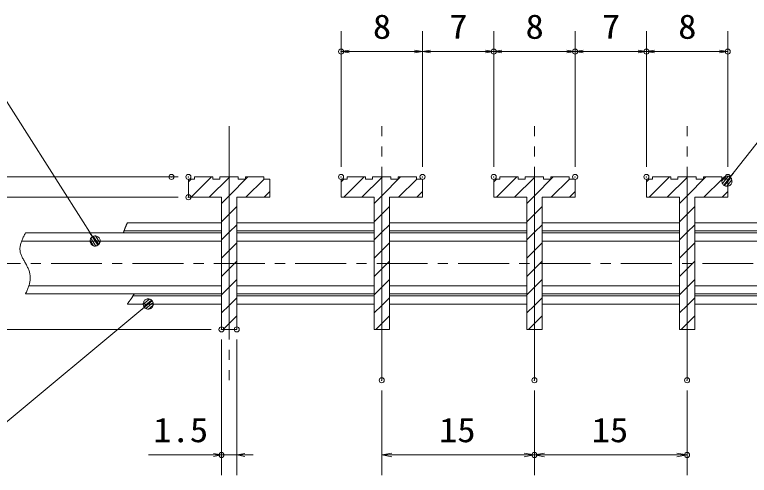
# Model space of a CAD drawing. Units: millimetres, scale not verified. Extents: x -1050 to 1050, y -742 to 742.
# Drawn here: x -750.8 to -389.9, y -423.1 to -196.5 of the extents above; entities that cross this region are included whole.
import ezdxf
from ezdxf.enums import TextEntityAlignment as Align

# ---------------------------------------------------------------- set-up
doc = ezdxf.new("R2010")
doc.units = ezdxf.units.MM
doc.header["$LTSCALE"] = 5
doc.header["$PDMODE"] = 32
doc.header["$PDSIZE"] = 2.5
doc.linetypes.add('CHAIN1', pattern=[8, 5, -1, 1, -1])
doc.linetypes.add('DOUBLE_CHAIN1', pattern=[8.8, 5, -1, 0.6, -0.6, 0.6, -1])
for name, color, linetype, lineweight in [('0-1_寸法注釈', 2, 'Continuous', 9), ('0-2_ハッチング', 4, 'Continuous', 9), ('0-3_想像線', 134, 'DOUBLE_CHAIN1', 9), ('0-4_0', 2, 'Continuous', 9), ('0-5_DEFPOINTS', 134, 'Continuous', 9), ('0-7_蓋', 5, 'Continuous', 9), ('0-A_中心線', 6, 'CHAIN1', 9)]:
    doc.layers.add(name, color=color, linetype=linetype, lineweight=lineweight)
doc.styles.add('ＭＳ ゴシック', font='')
doc.styles.get('ＭＳ ゴシック').set_extended_font_data('MS Gothic')

# ---------------------------------------------------------------- blocks, each defined once
blk = doc.blocks.new('_OPEN')
at = {"layer": '0-4_0'}
blk.add_line((0, 0), (-5, 0), dxfattribs=at)
blk.add_lwpolyline([(-5, 0.833), (0, 0), (-5, -0.833)], dxfattribs=at)
blk = doc.blocks.new('_Dot')
at = {"layer": '0-4_0'}
for p, q in [((-2.5, 0), (-5, 0)), ((2.445, 0.5), (-2.445, 0.5)), ((1.997, 1.5), (-1.997, 1.5)), ((2.289, -0.995), (-2.289, -0.995)), ((1.499, -1.995), (-1.499, -1.995))]:
    blk.add_line(p, q, dxfattribs=at)
for points in [[(2.5, 0), (2.48, 0.313), (2.421, 0.622), (2.324, 0.92), (2.191, 1.204), (2.023, 1.469), (1.822, 1.711), (1.594, 1.926), (1.34, 2.111), (1.064, 2.262), (0.773, 2.378), (0.468, 2.456), (0.157, 2.495), (-0.157, 2.495), (-0.468, 2.456), (-0.773, 2.378), (-1.064, 2.262), (-1.34, 2.111), (-1.594, 1.926), (-1.822, 1.711), (-2.023, 1.469), (-2.191, 1.204), (-2.324, 0.92), (-2.421, 0.622), (-2.48, 0.313), (-2.5, 0), (0, 0)], [(-2.5, 0), (-2.48, -0.313), (-2.421, -0.622), (-2.324, -0.92), (-2.191, -1.204), (-2.023, -1.469), (-1.822, -1.711), (-1.594, -1.926), (-1.34, -2.111), (-1.064, -2.262), (-0.773, -2.378), (-0.468, -2.456), (-0.157, -2.495), (0.157, -2.495), (0.468, -2.456), (0.773, -2.378), (1.064, -2.262), (1.34, -2.111), (1.594, -1.926), (1.822, -1.711), (2.023, -1.469), (2.191, -1.204), (2.324, -0.92), (2.421, -0.622), (2.48, -0.313), (2.5, 0), (0, 0)]]:
    blk.add_lwpolyline(points, close=True, dxfattribs=at)

msp = doc.modelspace()

# ---------------------------------------------------------------- linework, layer by layer
at = {"layer": '0-1_寸法注釈'}
for p, q in [((-590.45, -271.308), (-590.45, -204.636)), ((-550.45, -271.308), (-550.45, -204.636)), ((-515.45, -271.308), (-515.45, -204.636)), ((-475.45, -271.308), (-475.45, -204.636)), ((-440.45, -271.308), (-440.45, -204.636)), ((-400.45, -271.308), (-400.45, -204.636)), ((-554.45, -214.636), (-586.45, -214.636)), ((-546.45, -214.636), (-519.45, -214.636)), ((-511.45, -214.636), (-479.45, -214.636)), ((-471.45, -214.636), (-444.45, -214.636)), ((-436.45, -214.636), (-404.45, -214.636)), ((-670.45, -276.308), (-803.458, -276.308)), ((-678.783, -276.308), (-771.62, -276.308)), ((-670.45, -286.308), (-771.62, -286.308)), ((-654.2, -351.308), (-803.458, -351.308)), ((-649.2, -356.308), (-649.2, -423.069)), ((-641.7, -356.308), (-641.7, -423.069)), ((-570.45, -381.308), (-570.45, -423.069)), ((-495.45, -381.308), (-495.45, -423.069)), ((-495.45, -381.308), (-495.45, -423.069)), ((-420.45, -381.308), (-420.45, -423.069)), ((-653.2, -413.069), (-685.103, -413.069)), ((-641.7, -413.069), (-649.2, -413.069)), ((-637.7, -413.069), (-633.7, -413.069)), ((-565.45, -413.069), (-500.45, -413.069)), ((-490.45, -413.069), (-425.45, -413.069))]:
    msp.add_line(p, q, dxfattribs=at)
for points in [[(-862.922, -222.031), (-765.732, -222.031), (-711.827, -306.969)], [(-253.148, -222.031), (-356.355, -222.031), (-400.234, -277.584)], [(-822.622, -402.409), (-761.534, -402.409), (-685.945, -339.443)]]:
    msp.add_lwpolyline(points, dxfattribs=at)
at = {"layer": '0-2_ハッチング'}
for p, q in [((-665.45, -278.627), (-664.131, -277.308)), ((-664.151, -286.308), (-654.151, -276.308)), ((-637.21, -286.308), (-628.21, -277.308)), ((-590.45, -278.627), (-589.131, -277.308)), ((-589.151, -286.308), (-579.151, -276.308)), ((-562.21, -286.308), (-553.21, -277.308)), ((-515.45, -278.627), (-514.131, -277.308)), ((-514.151, -286.308), (-504.151, -276.308)), ((-487.21, -286.308), (-478.21, -277.308)), ((-440.45, -278.627), (-439.131, -277.308)), ((-439.151, -286.308), (-429.151, -276.308)), ((-412.21, -286.308), (-403.21, -277.308)), ((-628.23, -286.308), (-625.45, -283.528)), ((-553.23, -286.308), (-550.45, -283.528)), ((-478.23, -286.308), (-475.45, -283.528)), ((-403.23, -286.308), (-400.45, -283.528)), ((-645.45, -312.508), (-641.7, -308.758)), ((-570.45, -312.508), (-566.7, -308.758)), ((-495.45, -312.508), (-491.7, -308.758)), ((-420.45, -312.508), (-416.7, -308.758)), ((-649.2, -316.258), (-645.45, -312.508)), ((-574.2, -316.258), (-570.45, -312.508)), ((-499.2, -316.258), (-495.45, -312.508)), ((-424.2, -316.258), (-420.45, -312.508)), ((-645.45, -321.489), (-641.7, -317.739)), ((-570.45, -321.489), (-566.7, -317.739)), ((-495.45, -321.489), (-491.7, -317.739)), ((-420.45, -321.489), (-416.7, -317.739)), ((-649.2, -325.239), (-645.45, -321.489)), ((-574.2, -325.239), (-570.45, -321.489)), ((-499.2, -325.239), (-495.45, -321.489)), ((-424.2, -325.239), (-420.45, -321.489)), ((-645.45, -330.469), (-641.7, -326.719)), ((-570.45, -330.469), (-566.7, -326.719)), ((-495.45, -330.469), (-491.7, -326.719)), ((-420.45, -330.469), (-416.7, -326.719)), ((-649.2, -334.219), (-645.45, -330.469)), ((-574.2, -334.219), (-570.45, -330.469)), ((-499.2, -334.219), (-495.45, -330.469)), ((-424.2, -334.219), (-420.45, -330.469)), ((-645.45, -339.449), (-641.7, -335.699)), ((-570.45, -339.449), (-566.7, -335.699)), ((-495.45, -339.449), (-491.7, -335.699)), ((-420.45, -339.449), (-416.7, -335.699)), ((-649.2, -343.199), (-645.45, -339.449)), ((-574.2, -343.199), (-570.45, -339.449)), ((-499.2, -343.199), (-495.45, -339.449)), ((-424.2, -343.199), (-420.45, -339.449))]:
    msp.add_line(p, q, dxfattribs=at)
for points in [[(-645.45, -276.308), (-649.95, -276.308), (-649.95, -277.308), (-653.45, -277.308), (-653.45, -276.308), (-662.45, -276.308), (-662.45, -277.308), (-665.45, -277.308), (-665.45, -286.308), (-649.2, -286.308), (-649.2, -351.308), (-645.45, -351.308)], [(-625.45, -277.308), (-628.45, -277.308), (-628.45, -276.308), (-637.45, -276.308), (-637.45, -277.308), (-640.95, -277.308), (-640.95, -276.308), (-645.45, -276.308), (-645.45, -351.308), (-641.7, -351.308), (-641.7, -286.308), (-625.45, -286.308)], [(-570.45, -276.308), (-574.95, -276.308), (-574.95, -277.308), (-578.45, -277.308), (-578.45, -276.308), (-587.45, -276.308), (-587.45, -277.308), (-590.45, -277.308), (-590.45, -286.308), (-574.2, -286.308), (-574.2, -351.308), (-570.45, -351.308)], [(-550.45, -277.308), (-553.45, -277.308), (-553.45, -276.308), (-562.45, -276.308), (-562.45, -277.308), (-565.95, -277.308), (-565.95, -276.308), (-570.45, -276.308), (-570.45, -351.308), (-566.7, -351.308), (-566.7, -286.308), (-550.45, -286.308)], [(-495.45, -276.308), (-499.95, -276.308), (-499.95, -277.308), (-503.45, -277.308), (-503.45, -276.308), (-512.45, -276.308), (-512.45, -277.308), (-515.45, -277.308), (-515.45, -286.308), (-499.2, -286.308), (-499.2, -351.308), (-495.45, -351.308)], [(-475.45, -277.308), (-478.45, -277.308), (-478.45, -276.308), (-487.45, -276.308), (-487.45, -277.308), (-490.95, -277.308), (-490.95, -276.308), (-495.45, -276.308), (-495.45, -351.308), (-491.7, -351.308), (-491.7, -286.308), (-475.45, -286.308)], [(-420.45, -276.308), (-424.95, -276.308), (-424.95, -277.308), (-428.45, -277.308), (-428.45, -276.308), (-437.45, -276.308), (-437.45, -277.308), (-440.45, -277.308), (-440.45, -286.308), (-424.2, -286.308), (-424.2, -351.308), (-420.45, -351.308)], [(-400.45, -277.308), (-403.45, -277.308), (-403.45, -276.308), (-412.45, -276.308), (-412.45, -277.308), (-415.95, -277.308), (-415.95, -276.308), (-420.45, -276.308), (-420.45, -351.308), (-416.7, -351.308), (-416.7, -286.308), (-400.45, -286.308)]]:
    msp.add_lwpolyline(points, close=True, dxfattribs=at)
for points in [[(-655.171, -286.308), (-645.45, -276.587), (-645.171, -276.308)], [(-649.2, -289.318), (-645.45, -285.568), (-636.191, -276.308)], [(-580.171, -286.308), (-570.45, -276.587), (-570.171, -276.308)], [(-574.2, -289.318), (-570.45, -285.568), (-561.191, -276.308)], [(-505.171, -286.308), (-495.45, -276.587), (-495.171, -276.308)], [(-499.2, -289.318), (-495.45, -285.568), (-486.191, -276.308)], [(-430.171, -286.308), (-420.45, -276.587), (-420.171, -276.308)], [(-424.2, -289.318), (-420.45, -285.568), (-411.191, -276.308)], [(-649.2, -298.298), (-645.45, -294.548), (-641.7, -290.798)], [(-574.2, -298.298), (-570.45, -294.548), (-566.7, -290.798)], [(-499.2, -298.298), (-495.45, -294.548), (-491.7, -290.798)], [(-424.2, -298.298), (-420.45, -294.548), (-416.7, -290.798)], [(-649.2, -307.278), (-645.45, -303.528), (-641.7, -299.778)], [(-574.2, -307.278), (-570.45, -303.528), (-566.7, -299.778)], [(-499.2, -307.278), (-495.45, -303.528), (-491.7, -299.778)], [(-424.2, -307.278), (-420.45, -303.528), (-416.7, -299.778)], [(-648.329, -351.308), (-645.45, -348.43), (-641.7, -344.68)], [(-573.329, -351.308), (-570.45, -348.43), (-566.7, -344.68)], [(-498.329, -351.308), (-495.45, -348.43), (-491.7, -344.68)], [(-423.329, -351.308), (-420.45, -348.43), (-416.7, -344.68)]]:
    msp.add_lwpolyline(points, dxfattribs=at)
at = {"layer": '0-3_想像線'}
msp.add_line((-697.352, -303.683), (-697.392, -303.808), dxfattribs=at)
for points in [[(-695.45, -298.808), (-695.503, -298.933), (-695.556, -299.058), (-695.609, -299.182), (-695.662, -299.307), (-695.715, -299.432), (-695.768, -299.556), (-695.821, -299.681), (-695.874, -299.806), (-695.926, -299.931), (-695.978, -300.055), (-696.031, -300.18), (-696.083, -300.305), (-696.134, -300.43), (-696.186, -300.554), (-696.237, -300.679), (-696.288, -300.804), (-696.339, -300.929), (-696.39, -301.054), (-696.44, -301.179), (-696.49, -301.304), (-696.539, -301.429), (-696.588, -301.553), (-696.637, -301.678), (-696.686, -301.803), (-696.734, -301.928), (-696.781, -302.054), (-696.828, -302.179), (-696.875, -302.304), (-696.921, -302.429), (-696.967, -302.554), (-697.012, -302.679), (-697.056, -302.805), (-697.1, -302.93), (-697.144, -303.055), (-697.187, -303.181), (-697.229, -303.306), (-697.271, -303.432), (-697.312, -303.557), (-697.352, -303.683)], [(-745.45, -303.808), (-745.678, -304.246), (-745.905, -304.684), (-746.13, -305.122), (-746.35, -305.559), (-746.564, -305.996), (-746.772, -306.433), (-746.972, -306.869), (-747.162, -307.305), (-747.34, -307.74), (-747.507, -308.174), (-747.66, -308.607), (-747.798, -309.039), (-747.919, -309.47), (-748.022, -309.9), (-748.106, -310.329), (-748.17, -310.757), (-748.212, -311.183), (-748.23, -311.608), (-748.223, -312.031), (-748.191, -312.452), (-748.131, -312.872), (-748.045, -313.29), (-747.936, -313.707), (-747.804, -314.123), (-747.653, -314.538), (-747.484, -314.952), (-747.3, -315.365), (-747.102, -315.778), (-746.893, -316.191), (-746.675, -316.604), (-746.45, -317.018), (-746.22, -317.432), (-745.987, -317.847), (-745.753, -318.262), (-745.521, -318.679), (-745.292, -319.098), (-745.069, -319.517), (-744.851, -319.938), (-744.641, -320.361)], [(-744.641, -320.361), (-744.439, -320.784), (-744.248, -321.209), (-744.067, -321.635), (-743.898, -322.062), (-743.743, -322.49), (-743.602, -322.918), (-743.477, -323.348), (-743.369, -323.779), (-743.279, -324.21), (-743.209, -324.642), (-743.159, -325.074), (-743.131, -325.508), (-743.124, -325.941), (-743.139, -326.376), (-743.173, -326.81), (-743.225, -327.246), (-743.295, -327.681), (-743.382, -328.117), (-743.483, -328.554), (-743.598, -328.99), (-743.726, -329.427), (-743.865, -329.865), (-744.015, -330.302), (-744.174, -330.74), (-744.341, -331.178), (-744.516, -331.616), (-744.696, -332.054), (-744.88, -332.493), (-745.068, -332.931), (-745.258, -333.37), (-745.45, -333.808)], [(-692.1, -333.808), (-692.169, -333.933), (-692.239, -334.058), (-692.311, -334.182), (-692.383, -334.307), (-692.456, -334.432), (-692.531, -334.556), (-692.606, -334.681), (-692.682, -334.806), (-692.759, -334.931), (-692.838, -335.056), (-692.916, -335.18), (-692.996, -335.305), (-693.077, -335.43), (-693.158, -335.555), (-693.24, -335.68), (-693.323, -335.805), (-693.406, -335.93), (-693.491, -336.055), (-693.575, -336.18), (-693.661, -336.305), (-693.747, -336.43), (-693.833, -336.555), (-693.92, -336.68), (-694.008, -336.806), (-694.096, -336.931), (-694.184, -337.056), (-694.273, -337.181), (-694.362, -337.306), (-694.451, -337.431), (-694.541, -337.556), (-694.631, -337.682), (-694.721, -337.807), (-694.812, -337.932), (-694.903, -338.057), (-694.994, -338.182), (-695.085, -338.308), (-695.176, -338.433), (-695.267, -338.558), (-695.359, -338.683)], [(-695.359, -338.683), (-695.45, -338.808), (-695.45, -338.808)]]:
    msp.add_lwpolyline(points, dxfattribs=at)
at = {"layer": '0-5_DEFPOINTS'}
for p in [(-590.45, -214.636), (-515.45, -214.636), (-475.45, -214.636), (-440.45, -214.636), (-400.45, -214.636), (-673.783, -276.308), (-665.45, -276.308), (-590.45, -276.308), (-550.45, -276.308), (-515.45, -276.308), (-475.45, -276.308), (-440.45, -276.308), (-400.45, -276.308), (-665.45, -286.308), (-649.2, -351.308), (-641.7, -351.308), (-570.45, -376.308), (-495.45, -376.308), (-420.45, -376.308), (-649.2, -413.069), (-495.45, -413.069), (-420.45, -413.069)]:
    msp.add_point(p, dxfattribs=at)
at = {"layer": '0-7_蓋'}
for p, q in [((-665.45, -286.308), (-665.45, -277.308)), ((-665.45, -277.308), (-662.45, -277.308)), ((-662.45, -276.308), (-653.45, -276.308)), ((-662.45, -276.308), (-662.45, -277.308)), ((-653.45, -276.308), (-653.45, -277.308)), ((-653.45, -277.308), (-649.95, -277.308)), ((-649.95, -276.308), (-649.95, -277.308)), ((-649.95, -276.308), (-640.95, -276.308)), ((-640.95, -276.308), (-640.95, -277.308)), ((-625.45, -286.308), (-625.45, -277.308)), ((-590.45, -286.308), (-590.45, -277.308)), ((-590.45, -277.308), (-587.45, -277.308)), ((-587.45, -276.308), (-578.45, -276.308)), ((-587.45, -276.308), (-587.45, -277.308)), ((-578.45, -276.308), (-578.45, -277.308)), ((-578.45, -277.308), (-574.95, -277.308)), ((-574.95, -276.308), (-574.95, -277.308)), ((-574.95, -276.308), (-565.95, -276.308)), ((-565.95, -276.308), (-565.95, -277.308)), ((-550.45, -286.308), (-550.45, -277.308)), ((-515.45, -286.308), (-515.45, -277.308)), ((-515.45, -277.308), (-512.45, -277.308)), ((-512.45, -276.308), (-503.45, -276.308)), ((-512.45, -276.308), (-512.45, -277.308)), ((-503.45, -276.308), (-503.45, -277.308)), ((-503.45, -277.308), (-499.95, -277.308)), ((-499.95, -276.308), (-499.95, -277.308)), ((-499.95, -276.308), (-490.95, -276.308)), ((-490.95, -276.308), (-490.95, -277.308)), ((-475.45, -286.308), (-475.45, -277.308)), ((-440.45, -286.308), (-440.45, -277.308)), ((-440.45, -277.308), (-437.45, -277.308)), ((-437.45, -276.308), (-428.45, -276.308)), ((-437.45, -276.308), (-437.45, -277.308)), ((-428.45, -276.308), (-428.45, -277.308)), ((-428.45, -277.308), (-424.95, -277.308)), ((-424.95, -276.308), (-424.95, -277.308)), ((-424.95, -276.308), (-415.95, -276.308)), ((-415.95, -276.308), (-415.95, -277.308)), ((-400.45, -286.308), (-400.45, -277.308)), ((-665.45, -286.308), (-649.2, -286.308)), ((-649.2, -351.308), (-649.2, -286.308)), ((-641.7, -286.308), (-625.45, -286.308)), ((-641.7, -286.308), (-641.7, -351.308)), ((-590.45, -286.308), (-574.2, -286.308)), ((-574.2, -351.308), (-574.2, -286.308)), ((-566.7, -286.308), (-550.45, -286.308)), ((-566.7, -286.308), (-566.7, -351.308)), ((-515.45, -286.308), (-499.2, -286.308)), ((-499.2, -351.308), (-499.2, -286.308)), ((-491.7, -286.308), (-475.45, -286.308)), ((-491.7, -286.308), (-491.7, -351.308)), ((-440.45, -286.308), (-424.2, -286.308)), ((-424.2, -351.308), (-424.2, -286.308)), ((-416.7, -286.308), (-400.45, -286.308)), ((-416.7, -286.308), (-416.7, -351.308)), ((-695.45, -298.808), (-649.2, -298.808)), ((-641.7, -298.808), (-574.2, -298.808)), ((-566.7, -298.808), (-499.2, -298.808)), ((-491.7, -298.808), (-424.2, -298.808)), ((-416.7, -298.808), (-349.2, -298.808)), ((-697.058, -302.808), (-649.2, -302.808)), ((-641.7, -302.808), (-574.2, -302.808)), ((-566.7, -302.808), (-499.2, -302.808)), ((-491.7, -302.808), (-424.2, -302.808)), ((-416.7, -302.808), (-349.2, -302.808)), ((-745.45, -303.808), (-649.2, -303.808)), ((-641.7, -303.808), (-574.2, -303.808)), ((-566.7, -303.808), (-499.2, -303.808)), ((-491.7, -303.808), (-424.2, -303.808)), ((-416.7, -303.808), (-349.2, -303.808)), ((-747.368, -307.808), (-649.2, -307.808)), ((-641.7, -307.808), (-574.2, -307.808)), ((-566.7, -307.808), (-499.2, -307.808)), ((-491.7, -307.808), (-424.2, -307.808)), ((-416.7, -307.808), (-349.2, -307.808)), ((-743.847, -329.808), (-649.2, -329.808)), ((-641.7, -329.808), (-574.2, -329.808)), ((-566.7, -329.808), (-499.2, -329.808)), ((-491.7, -329.808), (-424.2, -329.808)), ((-416.7, -329.808), (-349.2, -329.808)), ((-745.45, -333.808), (-649.2, -333.808)), ((-692.684, -334.808), (-649.2, -334.808)), ((-641.7, -333.808), (-574.2, -333.808)), ((-641.7, -334.808), (-574.2, -334.808)), ((-566.7, -333.808), (-499.2, -333.808)), ((-566.7, -334.808), (-499.2, -334.808)), ((-491.7, -333.808), (-424.2, -333.808)), ((-491.7, -334.808), (-424.2, -334.808)), ((-416.7, -333.808), (-349.2, -333.808)), ((-416.7, -334.808), (-349.2, -334.808)), ((-695.45, -338.808), (-649.2, -338.808)), ((-641.7, -338.808), (-574.2, -338.808)), ((-566.7, -338.808), (-499.2, -338.808)), ((-491.7, -338.808), (-424.2, -338.808)), ((-416.7, -338.808), (-349.2, -338.808)), ((-649.2, -351.308), (-641.7, -351.308)), ((-574.2, -351.308), (-566.7, -351.308)), ((-499.2, -351.308), (-491.7, -351.308)), ((-424.2, -351.308), (-416.7, -351.308))]:
    msp.add_line(p, q, dxfattribs=at)
for points in [[(-640.95, -277.308), (-637.45, -277.308), (-637.45, -276.308), (-628.45, -276.308)], [(-628.45, -276.308), (-628.45, -277.308), (-625.45, -277.308)], [(-565.95, -277.308), (-562.45, -277.308), (-562.45, -276.308), (-553.45, -276.308)], [(-553.45, -276.308), (-553.45, -277.308), (-550.45, -277.308)], [(-490.95, -277.308), (-487.45, -277.308), (-487.45, -276.308), (-478.45, -276.308)], [(-478.45, -276.308), (-478.45, -277.308), (-475.45, -277.308)], [(-415.95, -277.308), (-412.45, -277.308), (-412.45, -276.308), (-403.45, -276.308)], [(-403.45, -276.308), (-403.45, -277.308), (-400.45, -277.308)]]:
    msp.add_lwpolyline(points, dxfattribs=at)
at = {"layer": '0-A_中心線'}
for p, q in [((-645.45, -251.308), (-645.45, -376.308)), ((-570.45, -376.308), (-570.45, -251.308)), ((-495.45, -376.308), (-495.45, -251.308)), ((-420.45, -376.308), (-420.45, -251.308)), ((-772.921, -318.808), (-206.852, -318.808))]:
    msp.add_line(p, q, dxfattribs=at)

# ---------------------------------------------------------------- block references
at = {"layer": '0-1_寸法注釈', "xscale": 0.8, "yscale": 0.8, "rotation": 180}
for p in [(-590.45, -214.636), (-550.45, -214.636), (-515.45, -214.636), (-475.45, -214.636), (-440.45, -214.636), (-641.7, -413.069)]:
    msp.add_blockref('_OPEN', p, dxfattribs=at)
at = {"layer": '0-1_寸法注釈', "xscale": 0.8, "yscale": 0.8}
for p in [(-550.45, -214.636), (-515.45, -214.636), (-475.45, -214.636), (-440.45, -214.636), (-400.45, -214.636), (-649.2, -413.069)]:
    msp.add_blockref('_OPEN', p, dxfattribs=at)
at = {"layer": '0-1_寸法注釈'}
for name, p, rotation in [('_Dot', (-400.863, -278.362), 231.06662), ('_Dot', (-711.284, -307.808), 302.87944), ('_Dot', (-685.173, -338.808), 39.42439), ('_OPEN', (-570.45, -413.069), 180), ('_OPEN', (-495.45, -413.069), 180)]:
    msp.add_blockref(name, p, dxfattribs=dict(at, rotation=rotation))
for p in [(-495.45, -413.069), (-420.45, -413.069)]:
    msp.add_blockref('_OPEN', p, dxfattribs=at)

# ---------------------------------------------------------------- texts
at = {"layer": '0-1_寸法注釈', "color": 7, "style": 'ＭＳ ゴシック', "width": 1.1}
for s, p in [('8', (-574.817, -211.949)), ('7', (-537.317, -211.949)), ('8', (-499.817, -211.949)), ('7', (-462.317, -211.949)), ('8', (-424.817, -211.949)), ('1.5', (-682.723, -410.382)), ('15', (-542.338, -410.382)), ('15', (-467.338, -410.382))]:
    msp.add_text(s, height=12.02, dxfattribs=at).set_placement(p, align=Align.BOTTOM_LEFT)

doc.saveas('drawing.dxf')
